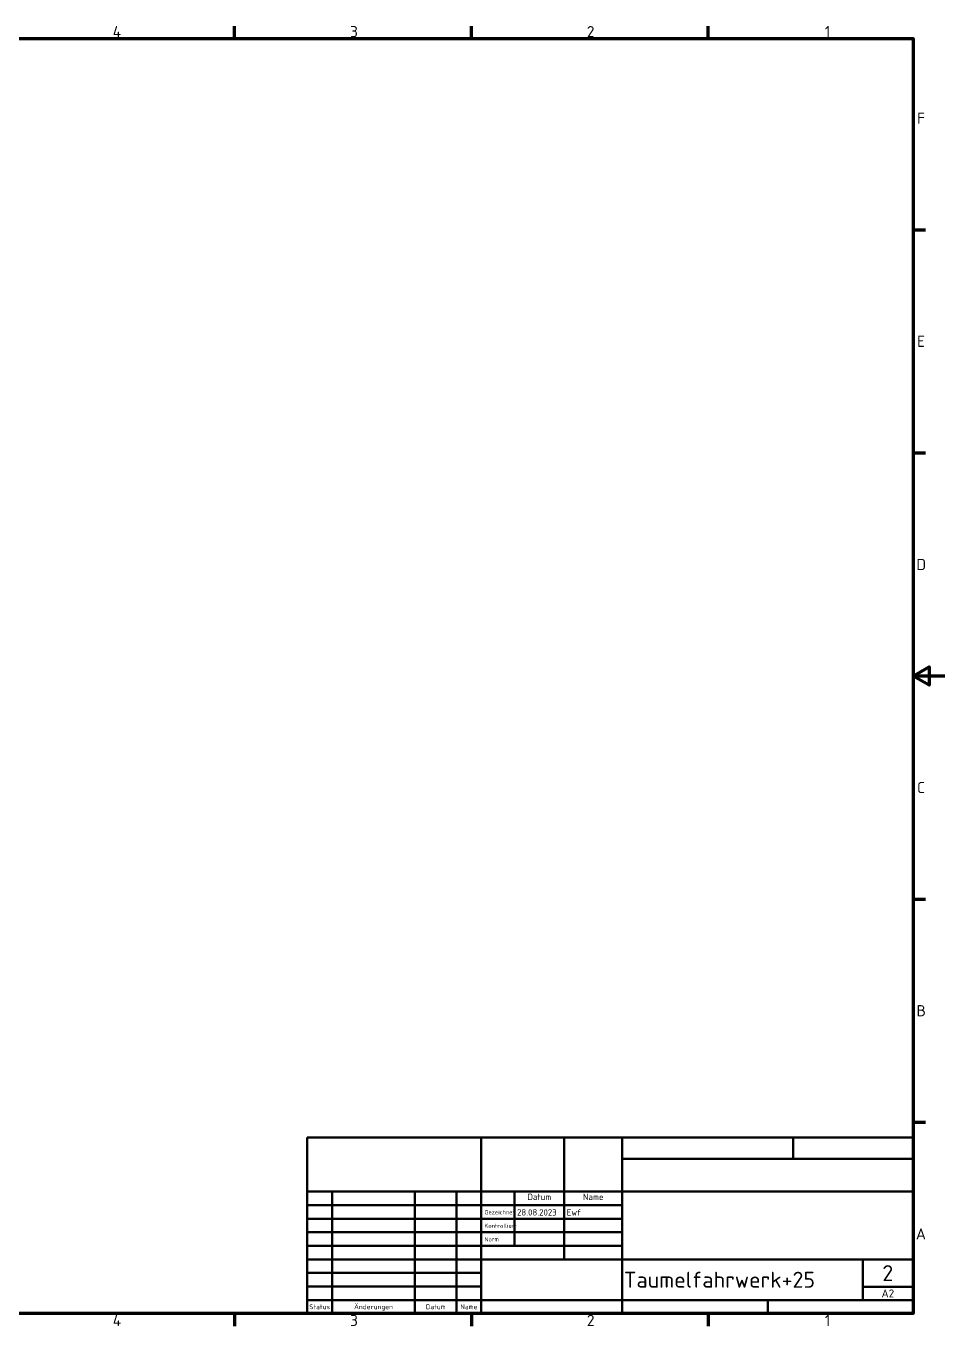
# Model space of a CAD drawing. Header units: millimetres. Extents: x 0 to 594, y 0 to 420.
# Drawn here: x 305.8 to 594, y 6.1 to 413.9 of the extents above; entities that cross this region are included whole.
import ezdxf
from ezdxf.enums import TextEntityAlignment as Align

# ---------------------------------------------------------------- set-up
doc = ezdxf.new("R2010")
doc.units = ezdxf.units.MM
doc.layers.add('Rahmen (ISO)', color=7, linetype='Continuous', lineweight=70)
doc.layers.add('Titel (ISO)', color=7, linetype='Continuous', lineweight=50)
doc.styles.add('Notiztext (DIN)', font='isocpeur.ttf')
doc.styles.add('Textstil13', font='isocpeur.ttf')
doc.styles.add('Textstil14', font='isocpeur.ttf')
doc.styles.add('Textstil15', font='isocpeur.ttf')
doc.styles.add('Textstil16', font='isocpeur.ttf')
doc.styles.add('Textstil19', font='isocpeur.ttf')

# ---------------------------------------------------------------- blocks, each defined once
blk = doc.blocks.new('Ränder Vorgaberahmen')
at = {"layer": 'Rahmen (ISO)'}
for p, q in [((371.25, 410), (371.25, 413.9)), ((445.5, 410), (445.5, 413.9)), ((519.75, 410), (519.75, 413.9)), ((584, 350), (587.9, 350)), ((584, 280), (587.9, 280)), ((584, 140), (587.9, 140)), ((584, 70), (587.9, 70)), ((371.25, 10), (371.25, 6.1)), ((445.5, 10), (445.5, 6.1)), ((519.75, 10), (519.75, 6.1))]:
    blk.add_line(p, q, dxfattribs=at)
at = {"layer": 'Rahmen (ISO)', "flags": 128}
for points in [[(10, 10), (10, 410), (584, 410), (584, 10), (10, 10)], [(594, 210), (584, 210), (589, 212.89), (589, 207.11), (584, 210)]]:
    blk.add_lwpolyline(points, dxfattribs=at)
at = {"layer": 'Rahmen (ISO)', "char_height": 3.5, "attachment_point": 7, "style": 'Notiztext (DIN)'}
for s, insert in [('4', (333.03, 410.4)), ('3', (407.45, 410.4)), ('2', (481.7, 410.4)), ('1', (556.3, 410.4)), ('F', (585.23, 383.25)), ('E', (585.23, 313.25)), ('D', (585.05, 243.25)), ('C', (585.23, 173.25)), ('B', (585.05, 103.25)), ('A', (584.88, 33.25)), ('4', (333.03, 6.1)), ('3', (407.45, 6.1)), ('2', (481.7, 6.1)), ('1', (556.3, 6.1))]:
    blk.add_mtext(s, dxfattribs=dict(at, insert=insert))
blk = doc.blocks.new('Schriftfelder DIN')
at = {"layer": 'Titel (ISO)'}
for p, q in [((288.4, 155.08), (98.4, 155.08)), ((98.4, 155.08), (98.4, 99.83)), ((153, 99.83), (153, 155.08)), ((179, 138.08), (179, 155.08)), ((197.2, 99.83), (197.2, 155.08)), ((250.8, 148.33), (250.8, 155.08)), ((288.4, 99.83), (288.4, 155.08)), ((197.2, 148.33), (288.4, 148.33)), ((98.4, 138.08), (288.4, 138.08)), ((106.2, 99.83), (106.2, 138.08)), ((132.2, 99.83), (132.2, 138.08)), ((145.2, 99.83), (145.2, 138.08)), ((163.4, 121.08), (163.4, 138.08)), ((179, 116.83), (179, 138.08)), ((98.4, 133.83), (153, 133.83)), ((153, 133.83), (197.2, 133.83)), ((98.4, 129.58), (153, 129.58)), ((153, 129.58), (197.2, 129.58)), ((98.4, 125.33), (153, 125.33)), ((153, 125.33), (197.2, 125.33)), ((98.4, 121.08), (153, 121.08)), ((153, 121.08), (197.2, 121.08)), ((98.4, 116.83), (153, 116.83)), ((153, 116.83), (288.4, 116.83)), ((272.6, 104.08), (272.6, 116.83)), ((98.4, 112.58), (153, 112.58)), ((153, 108.33), (98.4, 108.33)), ((272.6, 108.22), (288.4, 108.22)), ((98.4, 104.08), (153, 104.08)), ((153, 104.08), (197.2, 104.08)), ((197.2, 104.08), (288.4, 104.08)), ((242.8, 99.83), (242.8, 104.08)), ((98.4, 99.83), (288.4, 99.83))]:
    blk.add_line(p, q, dxfattribs=at)
at = {"layer": 'Titel (ISO)', "style": 'Textstil16'}
for s, p in [('Datum', (171.2, 134.83)), ('Name', (188.1, 134.83))]:
    blk.add_text(s, height=2, dxfattribs=at).set_placement(p, align=Align.BOTTOM_CENTER)
at = {"layer": 'Titel (ISO)', "style": 'Textstil19'}
for s, p in [('Gezeichnet', (154, 130.58)), ('Kontrolliert', (154, 126.33)), ('Norm', (154, 122.08))]:
    blk.add_text(s, height=1.3, dxfattribs=at).set_placement(p, align=Align.BOTTOM_LEFT)
at = {"layer": 'Titel (ISO)', "style": 'Textstil15'}
for s, p in [('Status', (102.3, 101.95)), ('Änderungen', (119.2, 101.95)), ('Datum', (138.7, 101.95)), ('Name', (149.1, 101.95))]:
    blk.add_text(s, height=1.5, dxfattribs=at).set_placement(p, align=Align.MIDDLE_CENTER)
at = {"layer": 'Titel (ISO)'}
for tag, p, height, style in [('ERSTELLUNGSDATUM_001', (164.2, 130.58), 2, 'Textstil16'), ('AUTOR_001', (179.8, 130.58), 2, 'Textstil16'), ('Blattnummer_001', (278.75, 110.02), 5, 'Textstil13'), ('BAUTEILNUMMER_001', (197.7, 107.95), 5, 'Textstil13'), ('Blattgröße_001', (278.5, 104.9), 2.5, 'Textstil14')]:
    blk.add_attdef(tag, p, '', height=height, dxfattribs=dict(at, style=style))
at = {"layer": 'Titel (ISO)', "style": 'Textstil16'}
for tag, p in [('KONTROLLDATUM', (164.4, 126.33)), ('KONTROLLIERT_VON', (180, 126.33)), ('GENEHM.DAT._KONSTR.', (164.4, 122.08)), ('KONSTR._GEN._VON', (180, 122.08))]:
    blk.add_attdef(tag, text='', height=2, dxfattribs=at).set_placement(p, align=Align.BOTTOM_LEFT)
at = {"layer": 'Titel (ISO)', "style": 'Textstil13'}
blk.add_attdef('TITEL', text='', height=5, dxfattribs=at).set_placement((198.2, 127.45), align=Align.MIDDLE_LEFT)

msp = doc.modelspace()

# ---------------------------------------------------------------- block references
msp.add_blockref('Ränder Vorgaberahmen', (0, 0))
msp.add_blockref('Schriftfelder DIN', (295.6, -89.83)).add_auto_attribs({'Blattnummer_001': '2', 'Blattgröße_001': 'A2', 'BAUTEILNUMMER_001': 'Taumelfahrwerk+25', 'ERSTELLUNGSDATUM_001': '28.08.2023', 'AUTOR_001': 'Ewf'})

doc.saveas('drawing.dxf')
